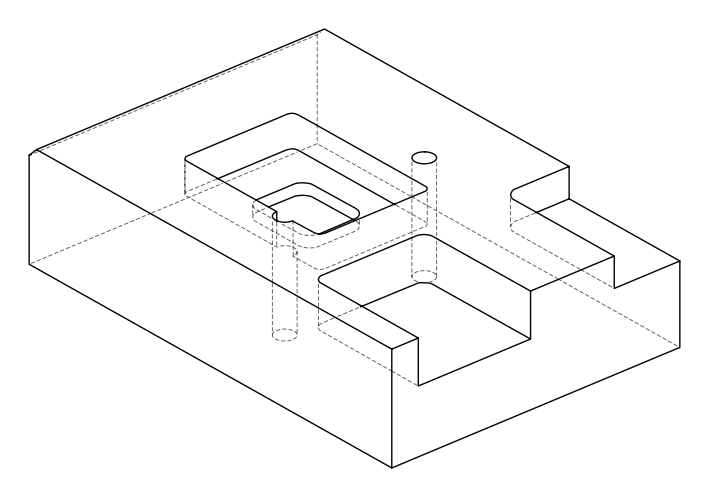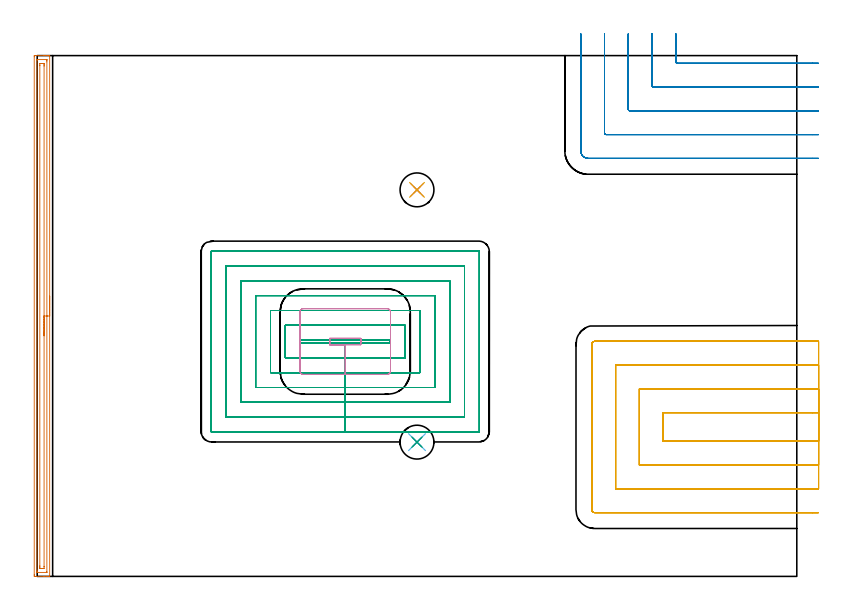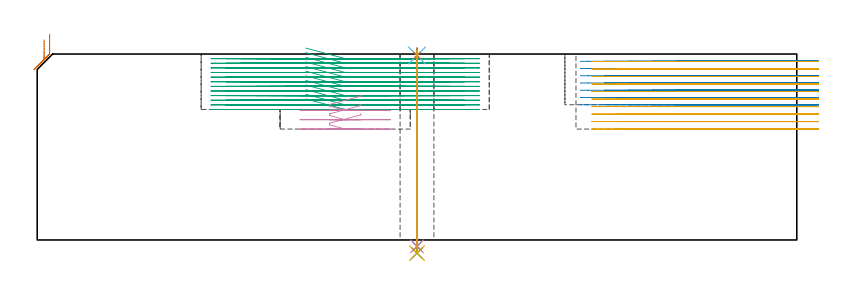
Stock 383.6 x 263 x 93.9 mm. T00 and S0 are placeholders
(PLAN: 11 operations, 9 tool changes, 94.4 min)
(1 AREA_MILL | FG_CHAMFER_SURFACE | UGT0205_001 | 6.53 min | 8000 mm3)
(2 MILL_CORNER_NOTCH_RECTANGULAR | CORNER_NOTCH_RECTANGULAR | NXT0201_012 | Follow Part, ap 4, ae 75% | 10.36 min | 178824 mm3)
(3 MILL_RECTANGULAR_POCKET | POCKET_RECTANGULAR_STRAIGHT | NXT0201_013 | Follow Part, ap 2.5, ae 75% | 48.14 min | 412503 mm3)
(4 MILL_RECTANGULAR_POCKET_1 | POCKET_RECTANGULAR_STRAIGHT_1 | UGT0201_136 | Follow Part, ap 5, ae 75% | 1.62 min | 33463 mm3)
(5 MILL_SLOT | SLOT_PARTIAL_RECTANGULAR | NXT0201_012 | Follow Part, ap 4, ae 75% | 26.05 min | 431760 mm3)
(6 SPOT_DRILL | STEP1HOLE | NXT0321_9005460120000 | 0.03 min | 9 mm3)
(7 SPOT_DRILL_1 | STEP1HOLE_1 | NXT0321_9005460120000 | 0.03 min | 1 mm3)
(8 DRILL_THROUGH_HOLE_INTO_CENTER | STEP1HOLE | NXT0301_065 | 0.4 min | 5552 mm3)
(9 DRILL_TO_ENLARGE_THROUGH_HOLE | STEP1HOLE | UGT0301_242 | 0.41 min | 12797 mm3)
(10 DRILL_THROUGH_HOLE_INTO_CENTER_1 | STEP1HOLE_1 | NXT0301_065 | 0.4 min | 6468 mm3)
(11 DRILL_TO_ENLARGE_THROUGH_HOLE_1 | STEP1HOLE_1 | UGT0301_242 | 0.41 min | 15028 mm3)
(TOOL UGT0205_001 | Chamfer Mill 20 x 3 x 45 deg. | D20 FL50 Z2)
(TOOL NXT0201_012 | ENDMILL 16mm [2P460-1600-NA 1630] | D16 FL38 Z6)
(TOOL NXT0201_013 | ENDMILL 10mm | D10 FL30 Z4)
(TOOL UGT0201_136 | Carbide End Mill 20.0 | D20 FL30 Z4)
(TOOL NXT0321_9005460120000 | NC Spot Drill, 142deg, 12mm, Carbide, Uncoated | D12 PA142 FL30 Z2)
(TOOL NXT0301_065 | Carbide Drill 9.4mm [860.1-0940-075A1-MM 2214] | D9.4 PA140 FL98 Z2)
(TOOL UGT0301_242 | Twist Drill 17.1 mm | D17.1 PA118 FL130 Z2)
(OP 1 AREA_MILL)
G17 G21 G94 G90
T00 M6
G54
G17 G0 G90 X6.3 Y141.5 S1061 M3
G43 Z103.9 H0
G94 G1 Y141.462 Z103.028 F250.
Y141.348 Z102.163
Y141.159 Z101.312
Y140.897 Z100.48
Y140.563 Z99.674
Y140.16 Z98.9
Y139.692 Z98.164
Y139.16 Z97.472
Y138.571 Z96.829
Y137.928 Z96.239
Y137.236 Z95.708
Y136.5 Z95.24
Y135.726 Z94.837
Y134.92 Z94.503
Y134.088 Z94.241
Y133.236 Z94.052
Y132.372 Z93.938
Y131.5 Z93.9
Y0.172
X6.298 Y0.01 Z93.889
X6.151 Y0.002 Z93.744
X5.999 Y0. Z93.598
X5.707 Z93.306
X5.031 Z92.626
X3.817 Z91.414
X3.277 Z90.871
X-1.109 Y0.001 Z86.488
X-1.327 Y0.004 Z86.27
X-1.492 Y0.01 Z86.105
X-1.497 Y0.223 Z86.102
X-1.499 Y0.619 Z86.101
X-1.5 Y1.017 Z86.1
X-1.499 Y262.381 Z86.101
X-1.497 Y262.777 Z86.102
X-1.492 Y262.99 Z86.105
X-1.109 Y263. Z86.488
X3.277 Z90.871
X3.817 Z91.414
X4.154 Z91.75
X4.694 Z92.29
X5.031 Z92.626
X5.707 Z93.306
X5.999 Z93.598
X6.151 Y262.998 Z93.744
X6.298 Y262.99 Z93.888
X6.3 Y262.828 Z93.9
Y131.5
X4.886 Z92.486
X4.885 Y2.405 Z92.485
X4.881 Y2.034 Z92.481
X4.879 Y2.017 Z92.479
X4.86 Y2.01 Z92.46
X4.791 Y2.004 Z92.391
X4.685 Y2.001 Z92.285
X0.166 Y2. Z87.766
X-0.016 Y2.002 Z87.584
X-0.048 Y2.005 Z87.552
X-0.077 Y2.009 Z87.523
X-0.079 Y2.051 Z87.521
X-0.084 Y2.256 Z87.516
X-0.085 Y2.405 Z87.515
X-0.086 Y3.15 Z87.514
X-0.085 Y260.595 Z87.515
X-0.081 Y260.966 Z87.519
X-0.079 Y260.983 Z87.521
X-0.061 Y260.99 Z87.539
X0.009 Y260.996 Z87.609
X0.115 Y260.999 Z87.715
X4.634 Y261. Z92.234
X4.816 Y260.998 Z92.416
X4.848 Y260.995 Z92.448
X4.877 Y260.991 Z92.477
X4.879 Y260.949 Z92.479
X4.884 Y260.744 Z92.484
X4.885 Y260.595 Z92.485
X4.886 Y259.85 Z92.486
Y131.5
X3.471 Z91.071
Y5.085
X3.47 Y4.889 Z91.07
X3.464 Y4.192 Z91.064
X3.459 Y4.007 Z91.059
X2.4 Y4. Z90.
X1.71 Y4.001 Z89.31
X1.523 Y4.005 Z89.123
X1.341 Y4.01 Z88.941
X1.335 Y4.192 Z88.935
X1.331 Y4.387 Z88.931
X1.329 Y5.085 Z88.929
X1.328 Y5.283 Z88.928
X1.329 Y257.914 Z88.929
X1.33 Y258.111 Z88.93
X1.336 Y258.808 Z88.936
X1.341 Y258.993 Z88.941
X2.4 Y259. Z90.
X3.09 Y258.999 Z90.69
X3.277 Y258.995 Z90.877
X3.459 Y258.99 Z91.059
X3.465 Y258.808 Z91.065
X3.469 Y258.613 Z91.069
X3.471 Y257.914 Z91.071
Y257.717
Y131.5
Y130.628 Z91.11
Y129.763 Z91.223
Y128.912 Z91.412
Y128.08 Z91.675
Y127.274 Z92.008
Y126.5 Z92.411
Y125.764 Z92.88
Y125.072 Z93.411
Y124.429 Z94.
Y123.84 Z94.644
Y123.308 Z95.336
Y122.84 Z96.071
Y122.437 Z96.845
Y122.103 Z97.651
Y121.841 Z98.483
Y121.652 Z99.335
Y121.538 Z100.2
Y121.5 Z101.071
G0 Z103.9
M5
M2
(OP 2 MILL_CORNER_NOTCH_RECTANGULAR)
G17 G21 G94 G90
T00 M6
G54
G17 G0 G90 X322.5 Y274. S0 M3
G43 Z103.9 H1
Z90.243
G94 G1 Y271. F250.
Y259.895 F500.
G3 X323.295 Y259.1 R0.8
G1 X391.6
X394.6 F250.
G0 Z103.9
X310.5 Y274.
Z90.243
G1 Y271.
Y247.895 F500.
G3 X311.295 Y247.1 R0.8
G1 X391.6
X394.6 F250.
G0 Z103.9
X298.5 Y274.
Z90.243
G1 Y271.
Y235.896 F500.
G3 X299.296 Y235.1 R0.8
G1 X391.6
X394.6 F250.
G0 Z103.9
X286.5 Y274.
Z90.243
G1 Y271.
Y223.896 F500.
G3 X287.296 Y223.1 R0.8
G1 X391.6
X394.6 F250.
G0 Z103.9
X274.5 Y274.
Z90.243
G1 Y271.
Y214.8 F500.
G3 X278.2 Y211.1 R3.7
G1 X391.6
X394.6 F250.
G0 Z103.9
X322.5 Y274.
Z86.586
G1 Y271.
Y259.895 F500.
G3 X323.295 Y259.1 R0.8
G1 X391.6
X394.6 F250.
G0 Z103.9
X310.5 Y274.
Z86.586
G1 Y271.
Y247.895 F500.
G3 X311.295 Y247.1 R0.8
G1 X391.6
X394.6 F250.
G0 Z103.9
X298.5 Y274.
Z86.586
G1 Y271.
Y235.896 F500.
G3 X299.296 Y235.1 R0.8
G1 X391.6
X394.6 F250.
G0 Z103.9
X286.5 Y274.
Z86.586
G1 Y271.
Y223.896 F500.
G3 X287.296 Y223.1 R0.8
G1 X391.6
X394.6 F250.
G0 Z103.9
X274.5 Y274.
Z86.586
G1 Y271.
Y214.8 F500.
G3 X278.2 Y211.1 R3.7
G1 X391.6
X394.6 F250.
G0 Z103.9
X322.5 Y274.
Z82.929
G1 Y271.
Y259.895 F500.
G3 X323.295 Y259.1 R0.8
G1 X391.6
X394.6 F250.
G0 Z103.9
X310.5 Y274.
Z82.929
G1 Y271.
Y247.895 F500.
G3 X311.295 Y247.1 R0.8
G1 X391.6
X394.6 F250.
G0 Z103.9
X298.5 Y274.
Z82.929
G1 Y271.
Y235.896 F500.
G3 X299.296 Y235.1 R0.8
G1 X391.6
X394.6 F250.
G0 Z103.9
X286.5 Y274.
Z82.929
G1 Y271.
Y223.896 F500.
G3 X287.296 Y223.1 R0.8
G1 X391.6
X394.6 F250.
G0 Z103.9
X274.5 Y274.
Z82.929
G1 Y271.
Y214.8 F500.
G3 X278.2 Y211.1 R3.7
G1 X391.6
X394.6 F250.
G0 Z103.9
X322.5 Y274.
Z79.271
G1 Y271.
Y259.895 F500.
G3 X323.295 Y259.1 R0.8
G1 X391.6
X394.6 F250.
G0 Z103.9
X310.5 Y274.
Z79.271
G1 Y271.
Y247.895 F500.
G3 X311.295 Y247.1 R0.8
G1 X391.6
X394.6 F250.
G0 Z103.9
X298.5 Y274.
Z79.271
G1 Y271.
Y235.896 F500.
G3 X299.296 Y235.1 R0.8
G1 X391.6
X394.6 F250.
G0 Z103.9
X286.5 Y274.
Z79.271
G1 Y271.
Y223.896 F500.
G3 X287.296 Y223.1 R0.8
G1 X391.6
X394.6 F250.
G0 Z103.9
X274.5 Y274.
Z79.271
G1 Y271.
Y214.8 F500.
G3 X278.2 Y211.1 R3.7
G1 X391.6
X394.6 F250.
G0 Z103.9
X322.5 Y274.
Z75.614
G1 Y271.
Y259.895 F500.
G3 X323.295 Y259.1 R0.8
G1 X391.6
X394.6 F250.
G0 Z103.9
X310.5 Y274.
Z75.614
G1 Y271.
Y247.895 F500.
G3 X311.295 Y247.1 R0.8
G1 X391.6
X394.6 F250.
G0 Z103.9
X298.5 Y274.
Z75.614
G1 Y271.
Y235.896 F500.
G3 X299.296 Y235.1 R0.8
G1 X391.6
X394.6 F250.
G0 Z103.9
X286.5 Y274.
Z75.614
G1 Y271.
Y223.896 F500.
G3 X287.296 Y223.1 R0.8
G1 X391.6
X394.6 F250.
G0 Z103.9
X274.5 Y274.
Z75.614
G1 Y271.
Y214.8 F500.
G3 X278.2 Y211.1 R3.7
G1 X391.6
X394.6 F250.
G0 Z103.9
X322.5 Y274.
Z71.957
G1 Y271.
Y259.895 F500.
G3 X323.295 Y259.1 R0.8
G1 X391.6
X394.6 F250.
G0 Z103.9
X310.5 Y274.
Z71.957
G1 Y271.
Y247.895 F500.
G3 X311.295 Y247.1 R0.8
G1 X391.6
X394.6 F250.
G0 Z103.9
X298.5 Y274.
Z71.957
G1 Y271.
Y235.896 F500.
G3 X299.296 Y235.1 R0.8
G1 X391.6
X394.6 F250.
G0 Z103.9
X286.5 Y274.
Z71.957
G1 Y271.
Y223.896 F500.
G3 X287.296 Y223.1 R0.8
G1 X391.6
X394.6 F250.
G0 Z103.9
X274.5 Y274.
Z71.957
G1 Y271.
Y214.8 F500.
G3 X278.2 Y211.1 R3.7
G1 X391.6
X394.6 F250.
G0 Z103.9
X322.5 Y274.
Z68.3
G1 Y271.
Y259.895 F500.
G3 X323.295 Y259.1 R0.8
G1 X391.6
X394.6 F250.
G0 Z103.9
X310.5 Y274.
Z68.3
G1 Y271.
Y247.895 F500.
G3 X311.295 Y247.1 R0.8
G1 X391.6
X394.6 F250.
G0 Z103.9
X298.5 Y274.
Z68.3
G1 Y271.
Y235.896 F500.
G3 X299.296 Y235.1 R0.8
G1 X391.6
X394.6 F250.
G0 Z103.9
X286.5 Y274.
Z68.3
G1 Y271.
Y223.896 F500.
G3 X287.296 Y223.1 R0.8
G1 X391.6
X394.6 F250.
G0 Z103.9
X274.5 Y274.
Z68.3
G1 Y271.
Y214.8 F500.
G3 X278.2 Y211.1 R3.7
G1 X391.6
X394.6 F250.
G0 Z103.9
M5
M2
(OP 3 MILL_RECTANGULAR_POCKET)
G17 G21 G94 G90
T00 M6
G54
G17 G0 G90 X135.646 Y117.9 S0 M3
G43 Z103.9 H0
Z96.9
G94 G1 X155.55 Z91.567 F250.
X178.3 F500.
Y119.3
X132.8
Y117.9
X155.55
Y110.4
X185.8
Y126.8
X125.3
Y110.4
X155.55
Y102.9
X183.252
X193.3
Y134.3
X117.8
Y102.9
X155.55
Y95.4
X183.252
X200.8
Y141.8
X110.3
Y95.4
X155.55
Y87.9
X208.3
Y149.3
X102.8
Y87.9
X155.55
Y80.4
X183.252
X215.8
Y156.8
X95.3
Y80.4
X155.55
Y72.9
X223.
G3 X223.3 Y73.2 R0.3
G1 Y164.
G3 X223. Y164.3 R0.3
G1 X88.1
G3 X87.8 Y164. R0.3
G1 Y73.2
G3 X88.1 Y72.9 R0.3
G1 X155.55
X156.55
G0 X135.646 Y117.9 Z94.567
G1 X155.55 Z89.233 F250.
X178.3 F500.
Y119.3
X132.8
Y117.9
X155.55
Y110.4
X185.8
Y126.8
X125.3
Y110.4
X155.55
Y102.9
X183.251
X193.3
Y134.3
X117.8
Y102.9
X155.55
Y95.4
X183.251
X200.8
Y141.8
X110.3
Y95.4
X155.55
Y87.9
X183.251
X208.3
Y149.3
X102.8
Y87.9
X155.55
Y80.4
X215.8
Y156.8
X95.3
Y80.4
X155.55
Y72.9
X223.
G3 X223.3 Y73.2 R0.3
G1 Y164.
G3 X223. Y164.3 R0.3
G1 X88.1
G3 X87.8 Y164. R0.3
G1 Y73.2
G3 X88.1 Y72.9 R0.3
G1 X155.55
X156.55
G0 X135.646 Y117.9 Z92.233
G1 X155.55 Z86.9 F250.
X178.3 F500.
Y119.3
X132.8
Y117.9
X155.55
Y110.4
X185.8
Y126.8
X125.3
Y110.4
X155.55
Y102.9
X183.251
X193.3
Y134.3
X117.8
Y102.9
X155.55
Y95.4
X183.251
X200.8
Y141.8
X110.3
Y95.4
X155.55
Y87.9
X183.251
X208.3
Y149.3
X102.8
Y87.9
X155.55
Y80.4
X215.8
Y156.8
X95.3
Y80.4
X155.55
Y72.9
X223.
G3 X223.3 Y73.2 R0.3
G1 Y164.
G3 X223. Y164.3 R0.3
G1 X88.1
G3 X87.8 Y164. R0.3
G1 Y73.2
G3 X88.1 Y72.9 R0.3
G1 X155.55
X156.55
G0 X135.646 Y117.9 Z89.9
G1 X155.55 Z84.567 F250.
X178.3 F500.
Y119.3
X132.8
Y117.9
X155.55
Y110.4
X185.8
Y126.8
X125.3
Y110.4
X155.55
Y102.9
X183.251
X193.3
Y134.3
X117.8
Y102.9
X155.55
Y95.4
X200.8
Y141.8
X110.3
Y95.4
X155.55
Y87.9
X208.3
Y149.3
X102.8
Y87.9
X155.55
Y80.4
X215.8
Y156.8
X95.3
Y80.4
X155.55
Y72.9
X223.
G3 X223.3 Y73.2 R0.3
G1 Y164.
G3 X223. Y164.3 R0.3
G1 X88.1
G3 X87.8 Y164. R0.3
G1 Y73.2
G3 X88.1 Y72.9 R0.3
G1 X155.55
X156.55
G0 X135.646 Y117.9 Z87.567
G1 X155.55 Z82.233 F250.
X178.3 F500.
Y119.3
X132.8
Y117.9
X155.55
Y110.4
X185.8
Y126.8
X125.3
Y110.4
X155.55
Y102.9
X183.252
X193.3
Y134.3
X117.8
Y102.9
X155.55
Y95.4
X183.252
X200.8
Y141.8
X110.3
Y95.4
X155.55
Y87.9
X208.3
Y149.3
X102.8
Y87.9
X155.55
Y80.4
X183.252
X215.8
Y156.8
X95.3
Y80.4
X155.55
Y72.9
X223.
G3 X223.3 Y73.2 R0.3
G1 Y164.
G3 X223. Y164.3 R0.3
G1 X88.1
G3 X87.8 Y164. R0.3
G1 Y73.2
G3 X88.1 Y72.9 R0.3
G1 X155.55
X156.55
G0 X135.646 Y117.9 Z85.233
G1 X155.55 Z79.9 F250.
X178.3 F500.
Y119.3
X132.8
Y117.9
X155.55
Y110.4
X185.8
Y126.8
X125.3
Y110.4
X155.55
Y102.9
X183.252
X193.3
Y134.3
X117.8
Y102.9
X155.55
Y95.4
X183.252
X200.8
Y141.8
X110.3
Y95.4
X155.55
Y87.9
X208.3
Y149.3
X102.8
Y87.9
X155.55
Y80.4
X183.252
X215.8
Y156.8
X95.3
Y80.4
X155.55
Y72.9
X223.
G3 X223.3 Y73.2 R0.3
G1 Y164.
G3 X223. Y164.3 R0.3
G1 X88.1
G3 X87.8 Y164. R0.3
G1 Y73.2
G3 X88.1 Y72.9 R0.3
G1 X155.55
X156.55
G0 X135.646 Y117.9 Z82.9
G1 X155.55 Z77.567 F250.
X178.3 F500.
Y119.3
X132.8
Y117.9
X155.55
Y110.4
X185.8
Y126.8
X125.3
Y110.4
X155.55
Y102.9
X183.252
X193.3
Y134.3
X117.8
Y102.9
X155.55
Y95.4
X183.252
X200.8
Y141.8
X110.3
Y95.4
X155.55
Y87.9
X208.3
Y149.3
X102.8
Y87.9
X155.55
Y80.4
X183.252
X215.8
Y156.8
X95.3
Y80.4
X155.55
Y72.9
X223.
G3 X223.3 Y73.2 R0.3
G1 Y164.
G3 X223. Y164.3 R0.3
G1 X88.1
G3 X87.8 Y164. R0.3
G1 Y73.2
G3 X88.1 Y72.9 R0.3
G1 X155.55
X156.55
G0 X135.646 Y117.9 Z80.567
G1 X155.55 Z75.233 F250.
X178.3 F500.
Y119.3
X132.8
Y117.9
X155.55
Y110.4
X185.8
Y126.8
X125.3
Y110.4
X155.55
Y102.9
X183.252
X193.3
Y134.3
X117.8
Y102.9
X155.55
Y95.4
X183.252
X200.8
Y141.8
X110.3
Y95.4
X155.55
Y87.9
X208.3
Y149.3
X102.8
Y87.9
X155.55
Y80.4
X183.252
X215.8
Y156.8
X95.3
Y80.4
X155.55
Y72.9
X223.
G3 X223.3 Y73.2 R0.3
G1 Y164.
G3 X223. Y164.3 R0.3
G1 X88.1
G3 X87.8 Y164. R0.3
G1 Y73.2
G3 X88.1 Y72.9 R0.3
G1 X155.55
X156.55
G0 X135.646 Y117.9 Z78.233
G1 X155.55 Z72.9 F250.
X178.3 F500.
Y119.3
X132.8
Y117.9
X155.55
Y110.4
X185.8
Y126.8
X125.3
Y110.4
X155.55
Y102.9
X183.252
X193.3
Y134.3
X117.8
Y102.9
X155.55
Y95.4
X183.252
X200.8
Y141.8
X110.3
Y95.4
X155.55
Y87.9
X208.3
Y149.3
X102.8
Y87.9
X155.55
Y80.4
X183.252
X215.8
Y156.8
X95.3
Y80.4
X155.55
Y72.9
X223.
G3 X223.3 Y73.2 R0.3
G1 Y164.
G3 X223. Y164.3 R0.3
G1 X88.1
G3 X87.8 Y164. R0.3
G1 Y73.2
G3 X88.1 Y72.9 R0.3
G1 X155.55
X156.55
G0 X135.646 Y117.9 Z75.9
G1 X155.55 Z70.567 F250.
X178.3 F500.
Y119.3
X132.8
Y117.9
X155.55
Y110.4
X185.8
Y126.8
X125.3
Y110.4
X155.55
Y102.9
X183.252
X193.3
Y134.3
X117.8
Y102.9
X155.55
Y95.4
X183.252
X200.8
Y141.8
X110.3
Y95.4
X155.55
Y87.9
X208.3
Y149.3
X102.8
Y87.9
X155.55
Y80.4
X183.252
X215.8
Y156.8
X95.3
Y80.4
X155.55
Y72.9
X223.
G3 X223.3 Y73.2 R0.3
G1 Y164.
G3 X223. Y164.3 R0.3
G1 X88.1
G3 X87.8 Y164. R0.3
G1 Y73.2
G3 X88.1 Y72.9 R0.3
G1 X155.55
X156.55
G0 X135.646 Y117.9 Z73.567
G1 X155.55 Z68.233 F250.
X178.3 F500.
Y119.3
X132.8
Y117.9
X155.55
Y110.4
X185.8
Y126.8
X125.3
Y110.4
X155.55
Y102.9
X183.251
X193.3
Y134.3
X117.8
Y102.9
X155.55
Y95.4
X183.251
X200.8
Y141.8
X110.3
Y95.4
X155.55
Y87.9
X208.3
Y149.3
X102.8
Y87.9
X155.55
Y80.4
X215.8
Y156.8
X95.3
Y80.4
X155.55
Y72.9
X223.
G3 X223.3 Y73.2 R0.3
G1 Y164.
G3 X223. Y164.3 R0.3
G1 X88.1
G3 X87.8 Y164. R0.3
G1 Y73.2
G3 X88.1 Y72.9 R0.3
G1 X155.55
X156.55
G0 X135.646 Y117.9 Z71.233
G1 X155.55 Z65.9 F250.
X178.3 F500.
Y119.3
X132.8
Y117.9
X155.55
Y110.4
X185.8
Y126.8
X125.3
Y110.4
X155.55
Y102.9
X183.251
X193.3
Y134.3
X117.8
Y102.9
X155.55
Y95.4
X183.251
X200.8
Y141.8
X110.3
Y95.4
X155.55
Y87.9
X208.3
Y149.3
X102.8
Y87.9
X155.55
Y80.4
X215.8
Y156.8
X95.3
Y80.4
X155.55
Y72.9
X223.
G3 X223.3 Y73.2 R0.3
G1 Y164.
G3 X223. Y164.3 R0.3
G1 X88.1
G3 X87.8 Y164. R0.3
G1 Y73.2
G3 X88.1 Y72.9 R0.3
G1 X155.55
X156.55
G0 Z103.9
M5
M2
(OP 4 MILL_RECTANGULAR_POCKET_1)
G17 G21 G94 G90
T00 M6
G54
G17 G0 G90 X163.4 Y118.073 S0 M3
G43 Z103.9 H0
Z73.212
G94 G1 Y120.2 Z72.643 F250.
X147.7 Z68.436
Y117. Z67.578
X155.55 Z65.475
X163.4 F500.
Y120.2
X147.7
Y117.
X155.55
Y102.
X176.8
G3 X178.4 Y103.6 R1.6
G1 Y133.6
G3 X176.8 Y135.2 R1.6
G1 X134.3
G3 X132.7 Y133.6 R1.6
G1 Y103.6
G3 X134.3 Y102. R1.6
G1 X155.55
X156.55
G0 X163.4 Y118.073 Z68.475
G1 Y120.2 Z67.905 F250.
X147.7 Z63.698
Y117. Z62.841
X155.55 Z60.737
X163.4 F500.
Y120.2
X147.7
Y117.
X155.55
Y102.
X176.8
G3 X178.4 Y103.6 R1.6
G1 Y133.6
G3 X176.8 Y135.2 R1.6
G1 X134.3
G3 X132.7 Y133.6 R1.6
G1 Y103.6
G3 X134.3 Y102. R1.6
G1 X155.55
X156.55
G0 X163.4 Y118.073 Z63.737
G1 Y120.2 Z63.168 F250.
X147.7 Z58.961
Y117. Z58.103
X155.55 Z56.
X163.4 F500.
Y120.2
X147.7
Y117.
X155.55
Y102.
X176.8
G3 X178.4 Y103.6 R1.6
G1 Y133.6
G3 X176.8 Y135.2 R1.6
G1 X134.3
G3 X132.7 Y133.6 R1.6
G1 Y103.6
G3 X134.3 Y102. R1.6
G1 X155.55
X156.55
G0 Z103.9
M5
M2
(OP 5 MILL_SLOT)
G17 G21 G94 G90
T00 M6
G54
G17 G0 G90 X394.6 Y82.7 S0 M3
G43 Z103.9 H1
Z90.11
G94 G1 X391.6 F250.
X316.1 F500.
Y68.2
X391.6
X394.6 F250.
Y94.7
X391.6
X304.1 F500.
Y56.2
X391.6
X394.6 F250.
Y106.7
X391.6
X292.1 F500.
Y44.2
X391.6
X394.6 F250.
Y118.7
X391.6
X281.5 F500.
G3 X280.1 Y117.3 R1.4
G1 Y33.6
G3 X281.5 Y32.2 R1.4
G1 X391.6
X394.6 F250.
G0 Y82.7 Z86.32
G1 X391.6
X316.1 F500.
Y68.2
X391.6
X394.6 F250.
Y94.7
X391.6
X304.1 F500.
Y56.2
X391.6
X394.6 F250.
Y106.7
X391.6
X292.1 F500.
Y44.2
X391.6
X394.6 F250.
Y118.7
X391.6
X281.5 F500.
G3 X280.1 Y117.3 R1.4
G1 Y33.6
G3 X281.5 Y32.2 R1.4
G1 X391.6
X394.6 F250.
G0 Y82.7 Z82.53
G1 X391.6
X316.1 F500.
Y68.2
X391.6
X394.6 F250.
Y94.7
X391.6
X304.1 F500.
Y56.2
X391.6
X394.6 F250.
Y106.7
X391.6
X292.1 F500.
Y44.2
X391.6
X394.6 F250.
Y118.7
X391.6
X281.5 F500.
G3 X280.1 Y117.3 R1.4
G1 Y33.6
G3 X281.5 Y32.2 R1.4
G1 X391.6
X394.6 F250.
G0 Y82.7 Z78.74
G1 X391.6
X316.1 F500.
Y68.2
X391.6
X394.6 F250.
Y94.7
X391.6
X304.1 F500.
Y56.2
X391.6
X394.6 F250.
Y106.7
X391.6
X292.1 F500.
Y44.2
X391.6
X394.6 F250.
Y118.7
X391.6
X281.5 F500.
G3 X280.1 Y117.3 R1.4
G1 Y33.6
G3 X281.5 Y32.2 R1.4
G1 X391.6
X394.6 F250.
G0 Y82.7 Z74.95
G1 X391.6
X316.1 F500.
Y68.2
X391.6
X394.6 F250.
Y94.7
X391.6
X304.1 F500.
Y56.2
X391.6
X394.6 F250.
Y106.7
X391.6
X292.1 F500.
Y44.2
X391.6
X394.6 F250.
Y118.7
X391.6
X281.5 F500.
G3 X280.1 Y117.3 R1.4
G1 Y33.6
G3 X281.5 Y32.2 R1.4
G1 X391.6
X394.6 F250.
G0 Y82.7 Z71.16
G1 X391.6
X316.1 F500.
Y68.2
X391.6
X394.6 F250.
Y94.7
X391.6
X304.1 F500.
Y56.2
X391.6
X394.6 F250.
Y106.7
X391.6
X292.1 F500.
Y44.2
X391.6
X394.6 F250.
Y118.7
X391.6
X281.5 F500.
G3 X280.1 Y117.3 R1.4
G1 Y33.6
G3 X281.5 Y32.2 R1.4
G1 X391.6
X394.6 F250.
G0 Y82.7 Z67.37
G1 X391.6
X316.1 F500.
Y68.2
X391.6
X394.6 F250.
Y94.7
X391.6
X304.1 F500.
Y56.2
X391.6
X394.6 F250.
Y106.7
X391.6
X292.1 F500.
Y44.2
X391.6
X394.6 F250.
Y118.7
X391.6
X281.5 F500.
G3 X280.1 Y117.3 R1.4
G1 Y33.6
G3 X281.5 Y32.2 R1.4
G1 X391.6
X394.6 F250.
G0 Y82.7 Z63.58
G1 X391.6
X316.1 F500.
Y68.2
X391.6
X394.6 F250.
Y94.7
X391.6
X304.1 F500.
Y56.2
X391.6
X394.6 F250.
Y106.7
X391.6
X292.1 F500.
Y44.2
X391.6
X394.6 F250.
Y118.7
X391.6
X281.5 F500.
G3 X280.1 Y117.3 R1.4
G1 Y33.6
G3 X281.5 Y32.2 R1.4
G1 X391.6
X394.6 F250.
G0 Y82.7 Z59.79
G1 X391.6
X316.1 F500.
Y68.2
X391.6
X394.6 F250.
Y94.7
X391.6
X304.1 F500.
Y56.2
X391.6
X394.6 F250.
Y106.7
X391.6
X292.1 F500.
Y44.2
X391.6
X394.6 F250.
Y118.7
X391.6
X281.5 F500.
G3 X280.1 Y117.3 R1.4
G1 Y33.6
G3 X281.5 Y32.2 R1.4
G1 X391.6
X394.6 F250.
G0 Y82.7 Z56.
G1 X391.6
X316.1 F500.
Y68.2
X391.6
X394.6 F250.
Y94.7
X391.6
X304.1 F500.
Y56.2
X391.6
X394.6 F250.
Y106.7
X391.6
X292.1 F500.
Y44.2
X391.6
X394.6 F250.
Y118.7
X391.6
X281.5 F500.
G3 X280.1 Y117.3 R1.4
G1 Y33.6
G3 X281.5 Y32.2 R1.4
G1 X391.6
X394.6 F250.
G0 Z103.9
M5
M2
(OP 6 SPOT_DRILL)
G17 G21 G94 G90
T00 M6
G54
G17 G0 G90 X191.8 Y67.8 S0 M3
G43 Z103.9 H0
G94 G81 G98 Z93.164 F250. R96.9
G80
M5
M2
(OP 7 SPOT_DRILL_1)
G17 G21 G94 G90
T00 M6
G54
G17 G0 G90 X191.8 Y195.2 S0 M3
G43 Z103.9 H0
G94 G81 G98 Z93.164 F250. R96.9
G80
M5
M2
(OP 8 DRILL_THROUGH_HOLE_INTO_CENTER)
G17 G21 G94 G90
T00 M6
G54
G17 G0 G90 X191.8 Y67.8 S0 M3
G43 Z103.9 H1
G94 G73 G98 Z-3.211 F250. Q8.828 R95.9
G80
M5
M2
(OP 9 DRILL_TO_ENLARGE_THROUGH_HOLE)
G17 G21 G94 G90
T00 M6
G54
G17 G0 G90 X191.8 Y67.8 S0 M3
G43 Z103.9 H0
G94 G73 G98 Z-6.637 F250. Q16.756 R95.9
G80
M5
M2
(OP 10 DRILL_THROUGH_HOLE_INTO_CENTER_1)
G17 G21 G94 G90
T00 M6
G54
G17 G0 G90 X191.8 Y195.2 S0 M3
G43 Z103.9 H1
G94 G73 G98 Z-3.211 F250. Q8.828 R95.9
G80
M5
M2
(OP 11 DRILL_TO_ENLARGE_THROUGH_HOLE_1)
G17 G21 G94 G90
T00 M6
G54
G17 G0 G90 X191.8 Y195.2 S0 M3
G43 Z103.9 H0
G94 G73 G98 Z-6.637 F250. Q16.756 R95.9
G80
M5
M2
